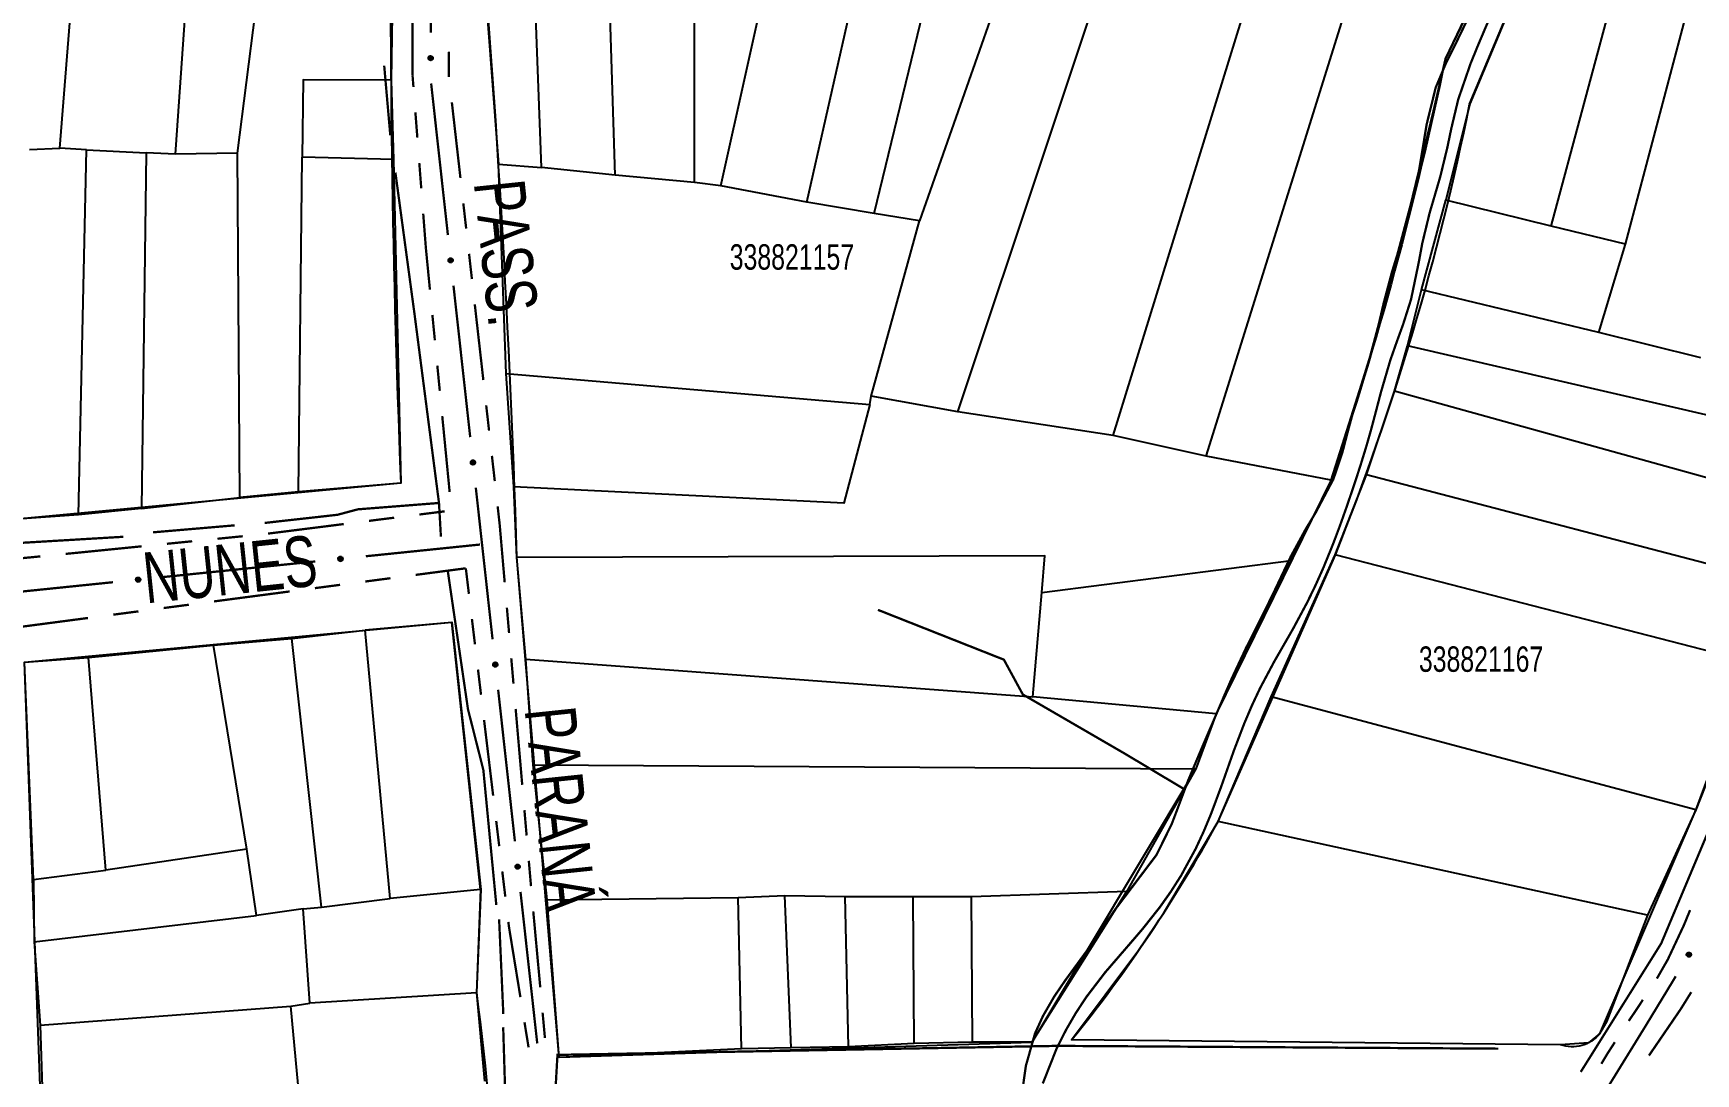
# Model space of a CAD drawing. Extents: x 203614 to 206284, y 4847494 to 4848495.
# Drawn here: x 203741.2 to 203872, y 4847756.8 to 4847838.7 of the extents above; entities that cross this region are included whole.
import ezdxf

# ---------------------------------------------------------------- set-up
doc = ezdxf.new("R2010")
doc.units = 0
doc.header["$LTSCALE"] = 1.5
doc.header["$MEASUREMENT"] = 0
doc.linetypes.add('PHANTOMX2', pattern=[5, 2.5, -0.5, 0.5, -0.5, 0.5, -0.5])
for name, color, linetype in [('CD-MALHA-LOTES', 40, 'CONTINUOUS'), ('CD_TXT_QUADRA', 7, 'CONTINUOUS'), ('HD-CURSO-PERENE', 170, 'CONTINUOUS'), ('HD-VALAS-DRENOS', 170, 'CONTINUOUS'), ('RU-QUADRAS', 210, 'CONTINUOUS'), ('SV-EIXO-RUA-N-PAV', 6, 'CONTINUOUS'), ('SV-ESTIVAS', 7, 'CONTINUOUS'), ('SV-RUA-NAO-PAV-S-GUIA-C-GUIA', 7, 'PHANTOMX2'), ('SV-TXT-RUA-N-PAV-S-GUIA-C-GUIA', 7, 'CONTINUOUS')]:
    doc.layers.add(name, color=color, linetype=linetype)
doc.styles.add('ARIAL', font='ARIAL.TTF')

msp = doc.modelspace()

# ---------------------------------------------------------------- linework, layer by layer
at = {"layer": 'CD-MALHA-LOTES'}
for points in [[(203743.31175, 4847829.634724), (203745.704372, 4847859.587138)], [(203752.410346, 4847829.159239), (203754.48634, 4847858.879926)], [(203780.181018, 4847855.350242), (203775.778848, 4847855.281971), (203777.816521, 4847828.367674)], [(203781.212359, 4847828.114727), (203780.181018, 4847855.350242)], [(203787.004953, 4847827.515628), (203786.121594, 4847855.062548)], [(203793.252726, 4847826.925941), (203793.241694, 4847854.746792)], [(203795.322083, 4847826.686064), (203801.485164, 4847854.398801)], [(203802.09032, 4847825.398053), (203808.541322, 4847854.050757)], [(203807.365727, 4847824.499282), (203814.402956, 4847853.464465)], [(203821.1855, 4847853.121855), (203810.927899, 4847823.909477)], [(203813.95113, 4847808.880297), (203828.011612, 4847851.034372)], [(203826.17602, 4847807.034159), (203839.148447, 4847849.085286)], [(203833.480022, 4847805.408185), (203846.777936, 4847847.982971)], [(203843.327773, 4847803.519706), (203846.289249, 4847812.847504), (203849.510417, 4847824.911846), (203851.375029, 4847832.589147), (203852.307234, 4847836.680892), (203856.887701, 4847846.214343), (203846.777936, 4847847.982971)], [(203865.812824, 4847842.845102), (203858.863674, 4847844.260831), (203854.239907, 4847833.115981), (203852.33504, 4847825.550036)], [(203860.621884, 4847823.501187), (203865.812824, 4847842.845102)], [(203866.467438, 4847822.089801), (203871.681195, 4847841.725837)], [(203757.294717, 4847829.254629), (203758.706518, 4847840.364664)], [(203769.446377, 4847840.129268), (203769.389076, 4847834.99919)], [(203769.389076, 4847834.99919), (203762.46416, 4847835.013039), (203762.370803, 4847828.921734)], [(203769.389076, 4847834.99919), (203769.564318, 4847828.743072)], [(203740.91747, 4847829.539442), (203743.31175, 4847829.634724)], [(203745.419618, 4847829.514266), (203743.31175, 4847829.634724)], [(203744.778312, 4847800.797605), (203745.419618, 4847829.514266)], [(203745.419618, 4847829.514266), (203750.107234, 4847829.278606)], [(203750.107234, 4847829.278606), (203749.739768, 4847801.272383)], [(203752.410346, 4847829.159239), (203750.107234, 4847829.278606)], [(203757.294717, 4847829.254629), (203752.410346, 4847829.159239)], [(203757.475619, 4847802.154388), (203757.294717, 4847829.254629)], [(203762.09392, 4847802.605396), (203762.370803, 4847828.921734)], [(203769.564318, 4847828.743072), (203762.370803, 4847828.921734)], [(203769.564318, 4847828.743072), (203770.126123, 4847803.273644), (203762.09392, 4847802.605396)], [(203778.417298, 4847811.916517), (203777.816521, 4847828.367674)], [(203777.816521, 4847828.367674), (203781.212359, 4847828.114727)], [(203787.004953, 4847827.515628), (203781.212359, 4847828.114727)], [(203793.252726, 4847826.925941), (203787.004953, 4847827.515628)], [(203795.322083, 4847826.686064), (203793.252726, 4847826.925941)], [(203802.09032, 4847825.398053), (203795.322083, 4847826.686064)], [(203807.365727, 4847824.499282), (203802.09032, 4847825.398053)], [(203850.441599, 4847818.483304), (203852.33504, 4847825.550036)], [(203860.621884, 4847823.501187), (203852.33504, 4847825.550036)], [(203807.136462, 4847810.117026), (203810.927899, 4847823.909477)], [(203810.927899, 4847823.909477), (203807.365727, 4847824.499282)], [(203866.467438, 4847822.089801), (203860.621884, 4847823.501187)], [(203864.387537, 4847815.122927), (203866.467438, 4847822.089801)], [(203849.334619, 4847814.084706), (203850.441599, 4847818.483304)], [(203864.387537, 4847815.122927), (203850.441599, 4847818.483304)], [(203872.413114, 4847813.132819), (203864.387537, 4847815.122927)], [(203848.311483, 4847810.520153), (203849.334619, 4847814.084706)], [(203881.191569, 4847806.70356), (203849.334619, 4847814.084706)], [(203778.417298, 4847811.916517), (203807.024258, 4847809.470252)], [(203779.014472, 4847802.978523), (203778.417298, 4847811.916517)], [(203846.115447, 4847803.925889), (203848.311483, 4847810.520153)], [(203880.36011, 4847801.629072), (203848.311483, 4847810.520153)], [(203807.024258, 4847809.470252), (203804.998359, 4847801.697124), (203779.014472, 4847802.978523)], [(203807.024258, 4847809.470252), (203807.136462, 4847810.117026)], [(203813.95113, 4847808.880297), (203807.136462, 4847810.117026)], [(203826.17602, 4847807.034159), (203813.95113, 4847808.880297)], [(203833.480022, 4847805.408185), (203826.17602, 4847807.034159)], [(203843.327773, 4847803.519706), (203833.480022, 4847805.408185)], [(203779.257353, 4847797.440014), (203779.014472, 4847802.978523)], [(203843.327773, 4847803.519706), (203840.183126, 4847797.197521)], [(203843.640645, 4847797.62707), (203846.115447, 4847803.925889)], [(203878.641829, 4847795.437525), (203846.115447, 4847803.925889)], [(203749.739768, 4847801.272383), (203757.475619, 4847802.154388)], [(203762.09392, 4847802.605396), (203757.475619, 4847802.154388)], [(203744.778312, 4847800.797605), (203739.972259, 4847800.443597)], [(203749.739768, 4847801.272383), (203744.778312, 4847800.797605)], [(203820.552461, 4847794.668419), (203820.788658, 4847797.557782), (203779.257353, 4847797.440014)], [(203779.968908, 4847789.418633), (203779.257353, 4847797.440014)], [(203838.598273, 4847786.469922), (203843.640645, 4847797.62707)], [(203876.585033, 4847789.133533), (203843.640645, 4847797.62707)], [(203820.552461, 4847794.668419), (203840.183126, 4847797.197521)], [(203840.183126, 4847797.197521), (203834.279476, 4847785.127529)], [(203819.843682, 4847786.472059), (203820.552461, 4847794.668419)], [(203776.415943, 4847771.315795), (203774.152861, 4847792.307731), (203767.329937, 4847791.72431)], [(203755.403475, 4847790.537919), (203761.566897, 4847791.067892)], [(203761.566897, 4847791.067892), (203767.329937, 4847791.72431)], [(203763.893523, 4847769.907388), (203761.566897, 4847791.067892)], [(203769.294123, 4847770.603101), (203767.329937, 4847791.72431)], [(203741.229555, 4847772.080818), (203740.539361, 4847789.200438), (203745.567494, 4847789.573567)], [(203745.567494, 4847789.573567), (203755.403475, 4847790.537919)], [(203746.925015, 4847772.830005), (203745.567494, 4847789.573567)], [(203758.031611, 4847774.471292), (203755.403475, 4847790.537919)], [(203779.968908, 4847789.418633), (203819.843682, 4847786.472059)], [(203780.556417, 4847781.117045), (203779.968908, 4847789.418633)], [(203876.585033, 4847789.133533), (203872.005556, 4847777.579862)], [(203834.279476, 4847785.127529), (203819.843682, 4847786.472059)], [(203834.426393, 4847776.655504), (203838.598273, 4847786.469922)], [(203872.005556, 4847777.579862), (203838.598273, 4847786.469922)], [(203834.279476, 4847785.127529), (203832.676561, 4847780.788191)], [(203780.556417, 4847781.117045), (203832.676561, 4847780.788191)], [(203781.659675, 4847770.493422), (203780.556417, 4847781.117045)], [(203832.676561, 4847780.788191), (203827.253705, 4847771.1606)], [(203868.223354, 4847769.281127), (203864.989404, 4847760.885064), (203864.437071, 4847759.943441), (203863.568813, 4847759.237204), (203861.35805, 4847759.080174), (203822.905335, 4847759.470823), (203828.113795, 4847766.454575), (203830.244418, 4847769.593331), (203834.426393, 4847776.655504)], [(203868.223354, 4847769.281127), (203834.426393, 4847776.655504)], [(203872.005556, 4847777.579862), (203868.223354, 4847769.281127)], [(203758.031611, 4847774.471292), (203746.925015, 4847772.830005)], [(203758.784171, 4847769.250596), (203758.031611, 4847774.471292)], [(203741.229555, 4847772.080818), (203746.925015, 4847772.830005)], [(203741.229555, 4847772.080818), (203741.290832, 4847767.18661)], [(203776.415943, 4847771.315795), (203769.294123, 4847770.603101)], [(203776.415943, 4847771.315795), (203776.081158, 4847763.184707)], [(203763.893523, 4847769.907388), (203769.294123, 4847770.603101)], [(203781.659675, 4847770.493422), (203796.68575, 4847770.66281)], [(203796.945147, 4847758.76735), (203782.59842, 4847758.091802), (203781.659675, 4847770.493422)], [(203796.68575, 4847770.66281), (203800.335005, 4847770.833616)], [(203796.945147, 4847758.76735), (203796.68575, 4847770.66281)], [(203800.850212, 4847758.851886), (203800.335005, 4847770.833616)], [(203800.335005, 4847770.833616), (203805.086459, 4847770.742504)], [(203805.349532, 4847758.936448), (203805.086459, 4847770.742504)], [(203805.086459, 4847770.742504), (203810.430819, 4847770.741058)], [(203810.430819, 4847770.741058), (203815.029712, 4847770.74126)], [(203810.527933, 4847759.18977), (203810.430819, 4847770.741058)], [(203815.029712, 4847770.74126), (203827.253705, 4847771.1606)], [(203815.110632, 4847759.279006), (203815.029712, 4847770.74126)], [(203827.253705, 4847771.1606), (203819.788206, 4847759.281546), (203815.110632, 4847759.279006)], [(203741.290832, 4847767.18661), (203758.784171, 4847769.250596)], [(203762.461364, 4847769.77283), (203758.784171, 4847769.250596)], [(203762.461364, 4847769.77283), (203763.893523, 4847769.907388)], [(203762.989649, 4847762.351961), (203762.461364, 4847769.77283)], [(203741.290832, 4847767.18661), (203741.768113, 4847760.641361)], [(203741.768113, 4847760.641361), (203761.488758, 4847762.12815)], [(203761.488758, 4847762.12815), (203762.989649, 4847762.351961)], [(203762.176976, 4847754.809442), (203761.488758, 4847762.12815)], [(203776.081158, 4847763.184707), (203762.989649, 4847762.351961)], [(203776.081158, 4847763.184707), (203776.723559, 4847756.231372)], [(203741.768113, 4847760.641361), (203742.368882, 4847741.949042)], [(203800.850212, 4847758.851886), (203796.945147, 4847758.76735)], [(203805.349532, 4847758.936448), (203800.850212, 4847758.851886)], [(203810.527933, 4847759.18977), (203805.349532, 4847758.936448)], [(203815.110632, 4847759.279006), (203810.527933, 4847759.18977)]]:
    msp.add_lwpolyline(points, dxfattribs=at)
at = {"layer": 'HD-CURSO-PERENE', "const_width": 0.18, "flags": 128}
for points in [[(203854.045357, 4847839.766244), (203852.99845, 4847837.601601), (203852.326311, 4847836.255386), (203851.55, 4847834.41), (203850.835134, 4847831.506263), (203850.591373, 4847830.016899), (203850.227546, 4847827.825647), (203849.93928, 4847826.352991), (203849.43, 4847824.23), (203848.561328, 4847821.360007), (203848.11712, 4847819.926142), (203847.470736, 4847817.505359), (203847.12801, 4847816.043998), (203846.57, 4847813.82), (203845.680028, 4847810.959133), (203845.22769, 4847809.5275), (203844.592389, 4847807.179996), (203844.21568, 4847805.721922), (203843.5, 4847803.59), (203842.099973, 4847800.947645), (203841.319687, 4847799.657633), (203840.142501, 4847797.500214), (203838.858288, 4847794.78962), (203837.966826, 4847792.964867), (203837.289317, 4847791.62641), (203836.616559, 4847790.285522), (203835.505831, 4847787.915734), (203834.906406, 4847786.540043), (203834.318419, 4847785.159819), (203833.243868, 4847782.666241), (203832.081195, 4847779.900897), (203831.316847, 4847777.861539), (203830.780348, 4847776.450361), (203829.58, 4847774.02), (203827.771616, 4847771.6308), (203826.329711, 4847769.729736), (203825.482235, 4847768.491802), (203824.15, 4847766.54), (203822.382727, 4847764.118354), (203821.537146, 4847762.876991), (203820.653132, 4847761.349119), (203820.028936, 4847759.979295), (203819.30882, 4847757.42835), (203818.88788, 4847754.453706)], [(203820.64, 4847756.04), (203821.742648, 4847758.82982), (203822.486214, 4847760.289134), (203823.241463, 4847761.588724), (203824.065132, 4847762.843465), (203825.549795, 4847764.78456), (203827.509154, 4847767.056697), (203828.487471, 4847768.196041), (203829.842018, 4847769.906369), (203830.710068, 4847771.132432), (203831.516845, 4847772.398408), (203832.666135, 4847774.509055), (203833.298492, 4847775.870651), (203833.876269, 4847777.257059), (203834.674473, 4847779.399451), (203835.670425, 4847782.228792), (203836.496247, 4847784.388332), (203837.085521, 4847785.769283), (203837.722899, 4847787.127828), (203838.838536, 4847789.226113), (203839.585421, 4847790.527071), (203840.332851, 4847791.82809), (203841.437607, 4847793.888532), (203842.093062, 4847795.238581), (203842.706992, 4847796.607891), (203843.479598, 4847798.501728), (203844.006843, 4847799.906126), (203844.510058, 4847801.319679), (203845.161762, 4847803.23113), (203845.625526, 4847804.657993), (203846.066126, 4847806.091895), (203846.478396, 4847807.534143), (203846.864231, 4847808.990349), (203847.243404, 4847810.442101), (203847.98, 4847812.96), (203848.477528, 4847814.377118), (203848.990187, 4847815.789082), (203849.61, 4847817.74), (203850.221093, 4847820.674837), (203850.49268, 4847822.152412), (203851.067473, 4847824.530911), (203851.491021, 4847825.970277), (203851.911858, 4847827.410784), (203852.465183, 4847829.6933), (203852.771549, 4847831.163572), (203853.32, 4847833.47), (203854.294877, 4847836.302936), (203854.862511, 4847837.695502), (203855.740034, 4847839.763658)]]:
    msp.add_lwpolyline(points, dxfattribs=at)
at = {"layer": 'HD-VALAS-DRENOS', "const_width": 0.18, "flags": 128}
for points in [[(203768.83, 4847836.13), (203769.31, 4847830.65)], [(203769.71, 4847827.72), (203771.21, 4847816.62), (203773.14, 4847801.72)], [(203759.43, 4847800.15), (203765.15, 4847800.79), (203766.76, 4847801.22), (203773.14, 4847801.72), (203773.29, 4847799.07)], [(203750.64, 4847799.41), (203757.07, 4847799.96)], [(203739.41, 4847798.53), (203748.31, 4847799.06)], [(203773.84, 4847796.31), (203775.42, 4847785.49), (203776.63, 4847780.71), (203777.65, 4847770.08)], [(203862.96, 4847756.95), (203869.29, 4847767.06), (203873.05, 4847776.01), (203876.28, 4847784.21), (203877.86, 4847790.07), (203878.88, 4847793.72)], [(203831.8, 4847779.18), (203827.1, 4847781.99), (203819.07, 4847786.65), (203817.58, 4847789.39), (203807.67, 4847793.31)], [(203777.87, 4847768.96), (203778.2, 4847761.51)], [(203778.19, 4847760.47), (203778.33, 4847755.89)]]:
    msp.add_lwpolyline(points, dxfattribs=at)
at = {"layer": 'RU-QUADRAS', "color": 6, "linetype": 'Continuous'}
for points in [[(203673.69, 4847814.52), (203674.11, 4847844.22), (203674.63, 4847852.81), (203677.45, 4847864.44), (203699.72, 4847863.4), (203754.51, 4847858.85), (203769.45, 4847858.09, 0.0142355536), (203770.14, 4847803.27), (203731.54, 4847799.65), (203720.19, 4847799.37), (203675.57, 4847791.94, -0.0440657919)], [(203775.77, 4847855.28, -0.0150894659), (203821.19, 4847853.13), (203828.02, 4847851.02), (203856.89, 4847846.21), (203852.31, 4847836.68, -0.0305344798), (203843.32, 4847803.53), (203834.29, 4847785.13), (203832.68, 4847780.79), (203819.78, 4847759.27), (203782.6, 4847758.09), (203779.27, 4847797.45, 0.0145870951)], [(203822.91, 4847759.47, 0.0459627313), (203834.43, 4847776.66), (203843.66, 4847797.65, 0.0456228535), (203854.22, 4847833.11), (203858.88, 4847844.26), (203886.71, 4847839.08), (203882.3, 4847811.18), (203878.64, 4847795.45), (203872.01, 4847777.6), (203864.44, 4847759.94, -0.3122235805), (203861.36, 4847759.08)], [(203740.54, 4847789.2), (203774.16, 4847792.33), (203776.42, 4847771.3), (203776.09, 4847763.19, -0.0246197105), (203778.84, 4847726.22), (203779.54, 4847701.65, -0.215464943), (203778.56, 4847696.45), (203766.68, 4847681.44), (203745.23, 4847662.25)]]:
    msp.add_lwpolyline(points, format="xyb", close=True, dxfattribs=at)
at = {"layer": 'SV-EIXO-RUA-N-PAV', "const_width": 0.18, "flags": 128}
for points in [[(203772.498856, 4847838.727824), (203772.561573, 4847850.72766)], [(203773.840209, 4847822.80275), (203772.523041, 4847834.730243)], [(203775.596433, 4847806.899428), (203774.279265, 4847818.82692)], [(203776.27, 4847800.8), (203776.035489, 4847802.923597)], [(203776.364882, 4847799.941735), (203776.27, 4847800.8)], [(203777.35381, 4847790.996232), (203776.364882, 4847799.941735)], [(203767.383619, 4847797.527363), (203776.336555, 4847798.446567)], [(203776.336555, 4847798.446567), (203776.37, 4847798.45)], [(203751.467288, 4847795.893224), (203763.404536, 4847797.118828)], [(203735.550957, 4847794.259084), (203747.488205, 4847795.484689)], [(203779.111905, 4847775.093116), (203777.793334, 4847787.020453)], [(203780.87, 4847759.19), (203779.551429, 4847771.117337)], [(203868.02, 4847760.5), (203870.431719, 4847764.470139)], [(203864.161816, 4847754.238475), (203867.833906, 4847760.197984)], [(203867.833906, 4847760.197984), (203868.02, 4847760.5)]]:
    msp.add_lwpolyline(points, dxfattribs=at)
at = {"layer": 'SV-EIXO-RUA-N-PAV', "flags": 128}
for points in [[(203772.377573, 4847836.584748), (203772.342682, 4847836.619021), (203772.319703, 4847836.655612), (203772.309321, 4847836.691646), (203772.30845, 4847836.725881), (203772.311504, 4847836.761006), (203772.322395, 4847836.795739), (203772.343023, 4847836.831612), (203772.377158, 4847836.866854), (203772.416189, 4847836.88793), (203772.450972, 4847836.899999), (203772.486618, 4847836.902963), (203772.52069, 4847836.899424), (203772.556395, 4847836.886918), (203772.592545, 4847836.865658), (203772.627151, 4847836.830477), (203772.649433, 4847836.79445), (203772.65856, 4847836.759332), (203772.661312, 4847836.723477), (203772.657765, 4847836.687655), (203772.646877, 4847836.653622), (203772.625407, 4847836.617263), (203772.59023, 4847836.583567), (203772.554551, 4847836.560933), (203772.519571, 4847836.551316), (203772.48421, 4847836.5494), (203772.448943, 4847836.552035), (203772.413573, 4847836.56153), (203772.377573, 4847836.584748)], [(203773.966093, 4847820.65994), (203773.927493, 4847820.689974), (203773.90046, 4847820.723681), (203773.886004, 4847820.758283), (203773.881203, 4847820.792191), (203773.880199, 4847820.827434), (203773.887025, 4847820.863189), (203773.903393, 4847820.901195), (203773.93325, 4847820.940128), (203773.969599, 4847820.965551), (203774.002764, 4847820.981538), (203774.037833, 4847820.98858), (203774.072086, 4847820.988982), (203774.108992, 4847820.980663), (203774.147346, 4847820.9637), (203774.185767, 4847820.932731), (203774.212043, 4847820.899504), (203774.225146, 4847820.865668), (203774.232003, 4847820.830367), (203774.232597, 4847820.794375), (203774.225693, 4847820.759315), (203774.208545, 4847820.72073), (203774.177475, 4847820.683213), (203774.144635, 4847820.656627), (203774.110992, 4847820.643053), (203774.076086, 4847820.637085), (203774.04075, 4847820.635648), (203774.004522, 4847820.641014), (203773.966093, 4847820.65994)], [(203775.722316, 4847804.756617), (203775.683716, 4847804.786652), (203775.656683, 4847804.820358), (203775.642228, 4847804.85496), (203775.637427, 4847804.888868), (203775.636422, 4847804.924111), (203775.643249, 4847804.959866), (203775.659616, 4847804.997873), (203775.689473, 4847805.036805), (203775.725822, 4847805.062228), (203775.758988, 4847805.078215), (203775.794057, 4847805.085257), (203775.82831, 4847805.085659), (203775.865216, 4847805.07734), (203775.903569, 4847805.060378), (203775.941991, 4847805.029408), (203775.968267, 4847804.996181), (203775.98137, 4847804.962345), (203775.988226, 4847804.927044), (203775.98882, 4847804.891052), (203775.981917, 4847804.855992), (203775.964769, 4847804.817407), (203775.933699, 4847804.77989), (203775.900859, 4847804.753305), (203775.867215, 4847804.73973), (203775.832309, 4847804.733762), (203775.796974, 4847804.732325), (203775.760746, 4847804.737691), (203775.722316, 4847804.756617)], [(203765.239905, 4847797.417926), (203765.270235, 4847797.456295), (203765.304148, 4847797.483068), (203765.33886, 4847797.497258), (203765.372804, 4847797.501798), (203765.408053, 4847797.502532), (203765.443755, 4847797.495431), (203765.481635, 4847797.478773), (203765.520337, 4847797.448618), (203765.545481, 4847797.412075), (203765.561213, 4847797.378788), (203765.567985, 4847797.343666), (203765.568125, 4847797.309411), (203765.559522, 4847797.27257), (203765.542266, 4847797.234347), (203765.511002, 4847797.196165), (203765.477575, 4847797.170145), (203765.443639, 4847797.157301), (203765.408287, 4847797.150716), (203765.372291, 4847797.150398), (203765.337285, 4847797.157571), (203765.298833, 4847797.175014), (203765.261555, 4847797.206371), (203765.235223, 4847797.239414), (203765.221906, 4847797.273161), (203765.216207, 4847797.308112), (203765.215041, 4847797.343457), (203765.220685, 4847797.379643), (203765.239905, 4847797.417926)], [(203749.323574, 4847795.783786), (203749.353904, 4847795.822155), (203749.387817, 4847795.848928), (203749.422529, 4847795.863118), (203749.456473, 4847795.867658), (203749.491722, 4847795.868392), (203749.527424, 4847795.861292), (203749.565304, 4847795.844633), (203749.604006, 4847795.814478), (203749.62915, 4847795.777935), (203749.644882, 4847795.744648), (203749.651654, 4847795.709526), (203749.651794, 4847795.675271), (203749.643191, 4847795.63843), (203749.625935, 4847795.600208), (203749.594671, 4847795.562025), (203749.561244, 4847795.536005), (203749.527308, 4847795.523161), (203749.491956, 4847795.516576), (203749.45596, 4847795.516258), (203749.420955, 4847795.523431), (203749.382502, 4847795.540875), (203749.345224, 4847795.572231), (203749.318892, 4847795.605275), (203749.305576, 4847795.639021), (203749.299876, 4847795.673972), (203749.29871, 4847795.709317), (203749.304354, 4847795.745503), (203749.323574, 4847795.783786)], [(203777.479946, 4847788.853436), (203777.441342, 4847788.883466), (203777.414305, 4847788.91717), (203777.399846, 4847788.95177), (203777.395041, 4847788.985678), (203777.394032, 4847789.02092), (203777.400854, 4847789.056677), (203777.417217, 4847789.094685), (203777.44707, 4847789.133621), (203777.483416, 4847789.159048), (203777.516579, 4847789.175039), (203777.551648, 4847789.182085), (203777.5859, 4847789.182491), (203777.622807, 4847789.174176), (203777.661163, 4847789.157218), (203777.699588, 4847789.126253), (203777.725868, 4847789.093029), (203777.738975, 4847789.059195), (203777.745836, 4847789.023895), (203777.746434, 4847788.987903), (203777.739535, 4847788.952842), (203777.722391, 4847788.914255), (203777.691326, 4847788.876734), (203777.658488, 4847788.850145), (203777.624847, 4847788.836566), (203777.589942, 4847788.830595), (203777.554606, 4847788.829153), (203777.518377, 4847788.834515), (203777.479946, 4847788.853436)], [(203779.238041, 4847772.95032), (203779.199437, 4847772.98035), (203779.1724, 4847773.014054), (203779.157941, 4847773.048654), (203779.153136, 4847773.082562), (203779.152127, 4847773.117804), (203779.15895, 4847773.15356), (203779.175312, 4847773.191568), (203779.205165, 4847773.230504), (203779.241511, 4847773.255932), (203779.274674, 4847773.271923), (203779.309743, 4847773.278969), (203779.343995, 4847773.279375), (203779.380902, 4847773.27106), (203779.419258, 4847773.254102), (203779.457683, 4847773.223137), (203779.483963, 4847773.189913), (203779.49707, 4847773.156079), (203779.503931, 4847773.120779), (203779.504529, 4847773.084787), (203779.49763, 4847773.049726), (203779.480486, 4847773.011139), (203779.449421, 4847772.973618), (203779.416583, 4847772.947029), (203779.382942, 4847772.93345), (203779.348037, 4847772.927478), (203779.312701, 4847772.926037), (203779.276472, 4847772.931399), (203779.238041, 4847772.95032)], [(203871.301399, 4847766.113822), (203871.289125, 4847766.161166), (203871.288256, 4847766.204365), (203871.297903, 4847766.240603), (203871.314777, 4847766.270404), (203871.335474, 4847766.298946), (203871.362689, 4847766.32312), (203871.398839, 4847766.343259), (203871.446244, 4847766.355905), (203871.490556, 4847766.353886), (203871.52659, 4847766.346329), (203871.558677, 4847766.330523), (203871.586068, 4847766.309953), (203871.610243, 4847766.280852), (203871.630294, 4847766.244019), (203871.641857, 4847766.196044), (203871.642417, 4847766.153687), (203871.632166, 4847766.11888), (203871.616072, 4847766.086722), (203871.594593, 4847766.057835), (203871.567741, 4847766.03426), (203871.530619, 4847766.014139), (203871.483116, 4847766.003354), (203871.440876, 4847766.002313), (203871.405935, 4847766.012072), (203871.374632, 4847766.02863), (203871.345751, 4847766.049041), (203871.320313, 4847766.075387), (203871.301399, 4847766.113822)]]:
    msp.add_lwpolyline(points, close=True, dxfattribs=at)
for points in [[(203772.319703, 4847836.655612), (203772.311504, 4847836.761006)], [(203772.329493, 4847836.639823), (203772.31789, 4847836.769515)], [(203772.342682, 4847836.619021), (203772.322395, 4847836.795739)], [(203772.359326, 4847836.604189), (203772.333092, 4847836.806278)], [(203772.377573, 4847836.584748), (203772.343023, 4847836.831612)], [(203772.397376, 4847836.57397), (203772.361953, 4847836.845699)], [(203772.413573, 4847836.56153), (203772.377158, 4847836.866854)], [(203772.431424, 4847836.561511), (203772.396208, 4847836.872811)], [(203772.448943, 4847836.552035), (203772.416189, 4847836.88793)], [(203772.465501, 4847836.554511), (203772.431771, 4847836.888999)], [(203772.48421, 4847836.5494), (203772.450972, 4847836.899999)], [(203772.502336, 4847836.552954), (203772.471399, 4847836.899709)], [(203772.519571, 4847836.551316), (203772.486618, 4847836.902963)], [(203772.537848, 4847836.559591), (203772.50414, 4847836.898173)], [(203772.554551, 4847836.560933), (203772.52069, 4847836.899424)], [(203772.573404, 4847836.574415), (203772.539567, 4847836.888436)], [(203772.59023, 4847836.583567), (203772.556395, 4847836.886918)], [(203772.606309, 4847836.604263), (203772.574966, 4847836.873241)], [(203772.625407, 4847836.617263), (203772.592545, 4847836.865658)], [(203772.633791, 4847836.640962), (203772.610272, 4847836.840308)], [(203772.646877, 4847836.653622), (203772.627151, 4847836.830477)], [(203772.651708, 4847836.674982), (203772.638748, 4847836.806045)], [(203772.657765, 4847836.687655), (203772.649433, 4847836.79445)], [(203774.04075, 4847820.635648), (203773.969599, 4847820.965551)], [(203774.056913, 4847820.640011), (203773.984955, 4847820.968405)], [(203774.076086, 4847820.637085), (203774.002764, 4847820.981538)], [(203774.093683, 4847820.642698), (203774.023089, 4847820.983598)], [(203774.110992, 4847820.643053), (203774.037833, 4847820.98858)], [(203774.128197, 4847820.653374), (203774.055789, 4847820.985837)], [(203774.144635, 4847820.656627), (203774.072086, 4847820.988982)], [(203774.161813, 4847820.672187), (203774.092101, 4847820.980237)], [(203774.177475, 4847820.683213), (203774.108992, 4847820.980663)], [(203774.191068, 4847820.70562), (203774.129012, 4847820.969212)], [(203774.208545, 4847820.72073), (203774.147346, 4847820.9637)], [(203773.90046, 4847820.723681), (203773.880199, 4847820.827434)], [(203773.911999, 4847820.709122), (203773.885564, 4847820.836621)], [(203773.927493, 4847820.689974), (203773.887025, 4847820.863189)], [(203773.945732, 4847820.677154), (203773.896439, 4847820.874888)], [(203773.966093, 4847820.65994), (203773.903393, 4847820.901195)], [(203773.987003, 4847820.65151), (203773.920578, 4847820.917365)], [(203774.004522, 4847820.641014), (203773.93325, 4847820.940128)], [(203774.022257, 4847820.643048), (203773.951489, 4847820.948235)], [(203774.21415, 4847820.745235), (203774.16787, 4847820.940555)], [(203774.225693, 4847820.759315), (203774.185767, 4847820.932731)], [(203774.228037, 4847820.781089), (203774.200096, 4847820.909794)], [(203774.232597, 4847820.794375), (203774.212043, 4847820.899504)], [(203775.656683, 4847804.820358), (203775.636422, 4847804.924111)], [(203775.668223, 4847804.8058), (203775.641788, 4847804.933298)], [(203775.683716, 4847804.786652), (203775.643249, 4847804.959866)], [(203775.701955, 4847804.773831), (203775.652663, 4847804.971565)], [(203775.722316, 4847804.756617), (203775.659616, 4847804.997873)], [(203775.743226, 4847804.748187), (203775.676801, 4847805.014042)], [(203775.760746, 4847804.737691), (203775.689473, 4847805.036805)], [(203775.778481, 4847804.739725), (203775.707713, 4847805.044912)], [(203775.796974, 4847804.732325), (203775.725822, 4847805.062228)], [(203775.813137, 4847804.736688), (203775.741179, 4847805.065082)], [(203775.832309, 4847804.733762), (203775.758988, 4847805.078215)], [(203775.849906, 4847804.739376), (203775.779313, 4847805.080275)], [(203775.867215, 4847804.73973), (203775.794057, 4847805.085257)], [(203775.88442, 4847804.750051), (203775.812013, 4847805.082514)], [(203775.900859, 4847804.753305), (203775.82831, 4847805.085659)], [(203775.918036, 4847804.768864), (203775.848325, 4847805.076914)], [(203775.933699, 4847804.77989), (203775.865216, 4847805.07734)], [(203775.947292, 4847804.802297), (203775.885235, 4847805.065889)], [(203775.964769, 4847804.817407), (203775.903569, 4847805.060378)], [(203775.970373, 4847804.841912), (203775.924093, 4847805.037233)], [(203775.981917, 4847804.855992), (203775.941991, 4847805.029408)], [(203775.984261, 4847804.877766), (203775.956319, 4847805.006471)], [(203775.98882, 4847804.891052), (203775.968267, 4847804.996181)], [(203765.220685, 4847797.379643), (203765.520337, 4847797.448618)], [(203765.222583, 4847797.361893), (203765.528304, 4847797.430317)], [(203765.231315, 4847797.397082), (203765.497672, 4847797.461464)], [(203765.239905, 4847797.417926), (203765.481635, 4847797.478773)], [(203765.257275, 4847797.438154), (203765.455381, 4847797.485928)], [(203765.270235, 4847797.456295), (203765.443755, 4847797.495431)], [(203765.289501, 4847797.47164), (203765.417199, 4847797.497096)], [(203765.304148, 4847797.483068), (203765.408053, 4847797.502532)], [(203765.215041, 4847797.343457), (203765.545481, 4847797.412075)], [(203765.216207, 4847797.308112), (203765.561213, 4847797.378788)], [(203765.21928, 4847797.327261), (203765.548216, 4847797.396697)], [(203765.221685, 4847797.290472), (203765.563117, 4847797.358448)], [(203765.221906, 4847797.273161), (203765.567985, 4847797.343666)], [(203765.232096, 4847797.255877), (203765.565104, 4847797.325731)], [(203765.235223, 4847797.239414), (203765.568125, 4847797.309411)], [(203765.25065, 4847797.222118), (203765.559226, 4847797.289464)], [(203765.261555, 4847797.206371), (203765.559522, 4847797.27257)], [(203765.283857, 4847797.192607), (203765.547918, 4847797.252639)], [(203765.298833, 4847797.175014), (203765.542266, 4847797.234347)], [(203765.323294, 4847797.169222), (203765.518964, 4847797.214002)], [(203765.337285, 4847797.157571), (203765.511002, 4847797.196165)], [(203765.359041, 4847797.15506), (203765.487956, 4847797.182013)], [(203765.372291, 4847797.150398), (203765.477575, 4847797.170145)], [(203749.29871, 4847795.709317), (203749.62915, 4847795.777935)], [(203749.299876, 4847795.673972), (203749.644882, 4847795.744648)], [(203749.302949, 4847795.693121), (203749.631885, 4847795.762557)], [(203749.304354, 4847795.745503), (203749.604006, 4847795.814478)], [(203749.305354, 4847795.656332), (203749.646786, 4847795.724308)], [(203749.305576, 4847795.639021), (203749.651654, 4847795.709526)], [(203749.306252, 4847795.727753), (203749.611973, 4847795.796177)], [(203749.314984, 4847795.762942), (203749.581341, 4847795.827324)], [(203749.315765, 4847795.621737), (203749.648773, 4847795.691591)], [(203749.318892, 4847795.605275), (203749.651794, 4847795.675271)], [(203749.323574, 4847795.783786), (203749.565304, 4847795.844633)], [(203749.334319, 4847795.587978), (203749.642895, 4847795.655324)], [(203749.340944, 4847795.804014), (203749.53905, 4847795.851788)], [(203749.345224, 4847795.572231), (203749.643191, 4847795.63843)], [(203749.353904, 4847795.822155), (203749.527424, 4847795.861292)], [(203749.367527, 4847795.558467), (203749.631587, 4847795.618499)], [(203749.37317, 4847795.8375), (203749.500868, 4847795.862956)], [(203749.382502, 4847795.540875), (203749.625935, 4847795.600208)], [(203749.387817, 4847795.848928), (203749.491722, 4847795.868392)], [(203749.406963, 4847795.535082), (203749.602633, 4847795.579862)], [(203749.420955, 4847795.523431), (203749.594671, 4847795.562025)], [(203749.44271, 4847795.52092), (203749.571625, 4847795.547873)], [(203749.45596, 4847795.516258), (203749.561244, 4847795.536005)], [(203777.414305, 4847788.91717), (203777.394032, 4847789.02092)], [(203777.425847, 4847788.902613), (203777.399397, 4847789.030108)], [(203777.441342, 4847788.883466), (203777.400854, 4847789.056677)], [(203777.459583, 4847788.870648), (203777.410267, 4847789.068376)], [(203777.479946, 4847788.853436), (203777.417217, 4847789.094685)], [(203777.500857, 4847788.845009), (203777.4344, 4847789.110856)], [(203777.518377, 4847788.834515), (203777.44707, 4847789.133621)], [(203777.536112, 4847788.836551), (203777.465308, 4847789.14173)], [(203777.554606, 4847788.829153), (203777.483416, 4847789.159048)], [(203777.570769, 4847788.833518), (203777.498772, 4847789.161903)], [(203777.589942, 4847788.830595), (203777.516579, 4847789.175039)], [(203777.607538, 4847788.83621), (203777.536904, 4847789.177102)], [(203777.624847, 4847788.836566), (203777.551648, 4847789.182085)], [(203777.642051, 4847788.84689), (203777.569604, 4847789.179344)], [(203777.658488, 4847788.850145), (203777.5859, 4847789.182491)], [(203777.675664, 4847788.865707), (203777.605916, 4847789.173748)], [(203777.691326, 4847788.876734), (203777.622807, 4847789.174176)], [(203777.704916, 4847788.899143), (203777.642828, 4847789.162728)], [(203777.722391, 4847788.914255), (203777.661163, 4847789.157218)], [(203777.727993, 4847788.938761), (203777.68169, 4847789.134076)], [(203777.739535, 4847788.952842), (203777.699588, 4847789.126253)], [(203777.741876, 4847788.974616), (203777.713919, 4847789.103318)], [(203777.746434, 4847788.987903), (203777.725868, 4847789.093029)], [(203779.1724, 4847773.014054), (203779.152127, 4847773.117804)], [(203779.183942, 4847772.999496), (203779.157492, 4847773.126992)], [(203779.199437, 4847772.98035), (203779.15895, 4847773.15356)], [(203779.217678, 4847772.967532), (203779.168362, 4847773.16526)], [(203779.238041, 4847772.95032), (203779.175312, 4847773.191568)], [(203779.258952, 4847772.941893), (203779.192496, 4847773.20774)], [(203779.276472, 4847772.931399), (203779.205165, 4847773.230504)], [(203779.294208, 4847772.933435), (203779.223403, 4847773.238614)], [(203779.312701, 4847772.926037), (203779.241511, 4847773.255932)], [(203779.328864, 4847772.930402), (203779.256867, 4847773.258787)], [(203779.348037, 4847772.927478), (203779.274674, 4847773.271923)], [(203779.365633, 4847772.933094), (203779.294999, 4847773.273985)], [(203779.382942, 4847772.93345), (203779.309743, 4847773.278969)], [(203779.400146, 4847772.943773), (203779.327699, 4847773.276228)], [(203779.416583, 4847772.947029), (203779.343995, 4847773.279375)], [(203779.433759, 4847772.962591), (203779.364011, 4847773.270632)], [(203779.449421, 4847772.973618), (203779.380902, 4847773.27106)], [(203779.463011, 4847772.996027), (203779.400923, 4847773.259612)], [(203779.480486, 4847773.011139), (203779.419258, 4847773.254102)], [(203779.486088, 4847773.035645), (203779.439785, 4847773.23096)], [(203779.49763, 4847773.049726), (203779.457683, 4847773.223137)], [(203779.499971, 4847773.0715), (203779.472014, 4847773.200202)], [(203779.504529, 4847773.084787), (203779.483963, 4847773.189913)], [(203871.288256, 4847766.204365), (203871.335474, 4847766.298946)], [(203871.288523, 4847766.185789), (203871.345329, 4847766.302955)], [(203871.289125, 4847766.161166), (203871.362689, 4847766.32312)], [(203871.295761, 4847766.139882), (203871.377284, 4847766.32665)], [(203871.301399, 4847766.113822), (203871.398839, 4847766.343259)], [(203871.312829, 4847766.09439), (203871.422319, 4847766.345593)], [(203871.320313, 4847766.075387), (203871.446244, 4847766.355905)], [(203871.335609, 4847766.066183), (203871.465643, 4847766.351206)], [(203871.345751, 4847766.049041), (203871.490556, 4847766.353886)], [(203871.361222, 4847766.042641), (203871.504466, 4847766.346782)], [(203871.374632, 4847766.02863), (203871.52659, 4847766.346329)], [(203871.392001, 4847766.022347), (203871.543953, 4847766.335567)], [(203871.405935, 4847766.012072), (203871.558677, 4847766.330523)], [(203871.425865, 4847766.009759), (203871.571234, 4847766.317398)], [(203871.440876, 4847766.002313), (203871.586068, 4847766.309953)], [(203871.463979, 4847766.004168), (203871.596597, 4847766.290816)], [(203871.483116, 4847766.003354), (203871.610243, 4847766.280852)], [(203871.507553, 4847766.012822), (203871.619125, 4847766.259568)], [(203871.530619, 4847766.014139), (203871.630294, 4847766.244019)], [(203871.550005, 4847766.030141), (203871.632444, 4847766.21316)], [(203871.567741, 4847766.03426), (203871.641857, 4847766.196044)], [(203871.582877, 4847766.050087), (203871.639224, 4847766.169128)], [(203871.594593, 4847766.057835), (203871.642417, 4847766.153687)]]:
    msp.add_lwpolyline(points, dxfattribs=at)
at = {"layer": 'SV-ESTIVAS', "const_width": 0.18, "flags": 128}
msp.add_lwpolyline([(203856.47, 4847758.78), (203821.83, 4847759), (203782.46, 4847758.29), (203781.17, 4847735.6), (203780.03, 4847714.62)], dxfattribs=at)
at = {"layer": 'SV-RUA-NAO-PAV-S-GUIA-C-GUIA', "const_width": 0.18, "flags": 128}
for points in [[(203771.062008, 4847840.45152), (203771.060036, 4847835.451521)], [(203773.91, 4847835.37), (203773.92576, 4847837.236478)], [(203771.060036, 4847835.451521), (203771.06, 4847835.36)], [(203771.06, 4847835.36), (203771.129881, 4847834.454212)], [(203773.92506, 4847835.237397), (203773.91, 4847835.37)], [(203774.827828, 4847827.288497), (203774.150752, 4847833.250172)], [(203771.283722, 4847832.460138), (203771.437563, 4847830.466063)], [(203771.591404, 4847828.471989), (203771.745245, 4847826.477915)], [(203775.279212, 4847823.314047), (203775.05352, 4847825.301272)], [(203771.899087, 4847824.48384), (203772.052928, 4847822.489766)], [(203772.052928, 4847822.489766), (203772.11, 4847821.75)], [(203772.11, 4847821.75), (203772.426089, 4847818.507333)], [(203775.729742, 4847819.339501), (203775.504886, 4847821.32682)], [(203776.629167, 4847811.390222), (203775.954598, 4847817.352181)], [(203772.620126, 4847816.516768), (203772.814163, 4847814.526203)], [(203773.008199, 4847812.535638), (203773.202236, 4847810.545073)], [(203777.07888, 4847807.415582), (203776.854024, 4847809.402902)], [(203773.396273, 4847808.554507), (203773.978383, 4847802.582812)], [(203777.528593, 4847803.440943), (203777.303736, 4847805.428263)], [(203777.91, 4847800.07), (203777.753449, 4847801.453623)], [(203765.646891, 4847800.060801), (203759.694098, 4847799.309634)], [(203769.61542, 4847800.561579), (203767.631156, 4847800.31119)], [(203773.583949, 4847801.062357), (203771.599684, 4847800.811968)], [(203777.962428, 4847799.464718), (203777.91, 4847800.07)], [(203753.724658, 4847798.705841), (203751.734536, 4847798.507313)], [(203757.704903, 4847799.102898), (203755.71478, 4847798.90437)], [(203778.307603, 4847795.479639), (203777.962428, 4847799.464718)], [(203741.783677, 4847797.517188), (203739.793127, 4847797.322988)], [(203749.744414, 4847798.308785), (203743.774047, 4847797.713201)], [(203771.308072, 4847796.061355), (203774.282438, 4847796.452697)], [(203774.282438, 4847796.452697), (203775.25, 4847796.58)], [(203775.25, 4847796.58), (203775.491668, 4847794.570379)], [(203755.444789, 4847793.974196), (203761.39352, 4847794.756881)], [(203763.37643, 4847795.017776), (203765.359341, 4847795.27867)], [(203767.342251, 4847795.539565), (203769.325162, 4847795.80046)], [(203751.478968, 4847793.452407), (203753.461878, 4847793.713302)], [(203778.652778, 4847791.49456), (203778.48019, 4847793.487099)], [(203739.581505, 4847791.887038), (203745.530236, 4847792.669722)], [(203747.513147, 4847792.930617), (203749.496057, 4847793.191512)], [(203775.730458, 4847792.584686), (203775.969249, 4847790.598992)], [(203778.997953, 4847787.509481), (203778.825365, 4847789.50202)], [(203776.208039, 4847788.613299), (203776.446829, 4847786.627605)], [(203776.68562, 4847784.641911), (203777.401991, 4847778.684831)], [(203779.688303, 4847779.539323), (203779.17054, 4847785.516942)], [(203777.640781, 4847776.699137), (203777.879572, 4847774.713443)], [(203780.033477, 4847775.554244), (203779.86089, 4847777.546784)], [(203778.118362, 4847772.72775), (203778.357153, 4847770.742056)], [(203780.378652, 4847771.569165), (203780.206065, 4847773.561705)], [(203778.595943, 4847768.756362), (203778.64, 4847768.39)], [(203781.107276, 4847763.602427), (203780.556974, 4847769.577138)], [(203871.182406, 4847768.760082), (203871.075055, 4847768.498357)], [(203871.561892, 4847769.685279), (203871.182406, 4847768.760082)], [(203778.64, 4847768.39), (203779.544375, 4847762.832101)], [(203871.075055, 4847768.498357), (203869.921979, 4847766.038047)], [(203869.921979, 4847766.038047), (203869.80538, 4847765.789262)], [(203869.444392, 4847765.160238), (203868.97156, 4847764.336327)], [(203869.80538, 4847765.789262), (203869.444392, 4847765.160238)], [(203868.97156, 4847764.336327), (203868.944099, 4847764.294479)], [(203867.846835, 4847762.622352), (203867.325179, 4847761.827397)], [(203870.81, 4847761.87), (203871.653519, 4847763.226683)], [(203779.865588, 4847760.858064), (203780.186801, 4847758.884027)], [(203781.474145, 4847759.619287), (203781.290711, 4847761.610857)], [(203867.325179, 4847761.827397), (203866.734529, 4847760.960281)], [(203868.325044, 4847758.235897), (203870.582829, 4847761.537776)], [(203870.582829, 4847761.537776), (203870.81, 4847761.87)], [(203865.066531, 4847758.401002), (203864.583391, 4847757.588802)], [(203865.096378, 4847758.447156), (203865.066531, 4847758.401002)], [(203865.639403, 4847759.286873), (203865.096378, 4847758.447156)]]:
    msp.add_lwpolyline(points, dxfattribs=at)

# ---------------------------------------------------------------- texts
at = {"layer": 'CD_TXT_QUADRA', "style": 'ARIAL', "width": 0.7}
for s, p in [('338821157', (203796.009098, 4847820.079144)), ('338821167', (203850.224708, 4847788.432928))]:
    msp.add_text(s, height=2, dxfattribs=at).set_placement(p)
at = {"layer": 'SV-TXT-RUA-N-PAV-S-GUIA-C-GUIA', "style": 'ARIAL', "width": 0.7}
for s, rotation, p in [('PASS.', 276, (203775.87, 4847826.92)), ('NUNES', 6, (203750.1, 4847793.81)), ('PARANÁ', 276, (203779.87, 4847785.46))]:
    msp.add_text(s, height=4, rotation=rotation, dxfattribs=at).set_placement(p)

doc.saveas('drawing.dxf')
